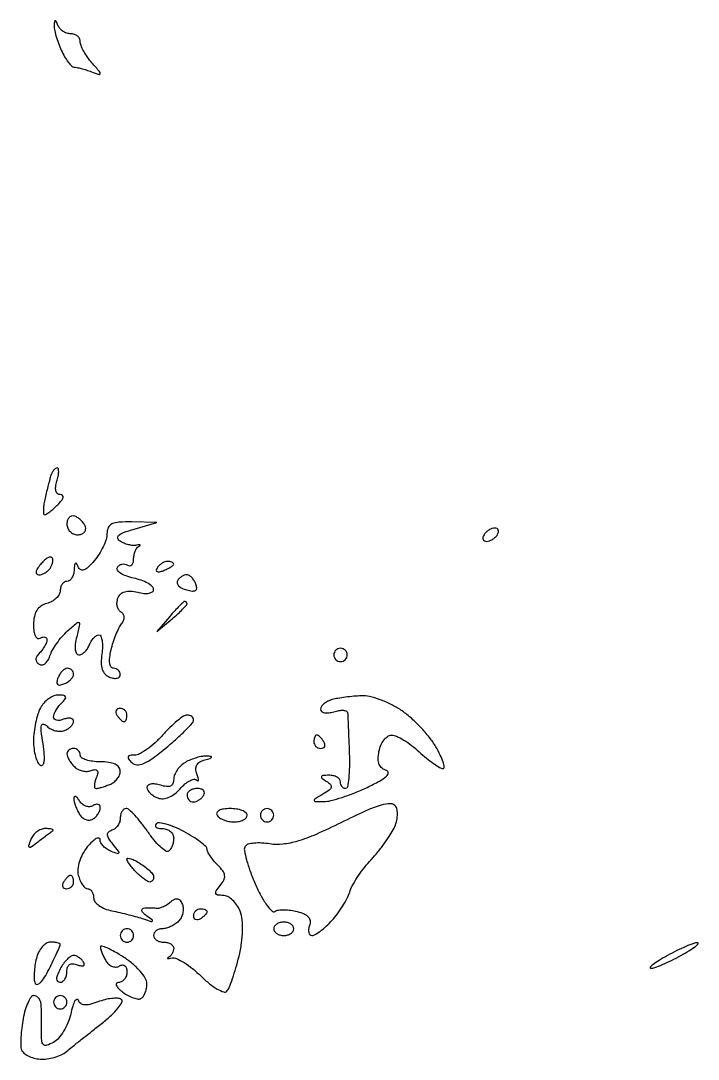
# Model space of a CAD drawing. Extents: x 0 to 102, y 0 to 135.
# Drawn here: x 81.05 to 89.64, y 81.34 to 94.49 of the extents above; entities that cross this region are included whole.
import ezdxf

# ---------------------------------------------------------------- set-up
doc = ezdxf.new("R2010")
doc.units = 0
doc.header["$MEASUREMENT"] = 0

msp = doc.modelspace()

# ---------------------------------------------------------------- linework, layer by layer
for points in [[(81.525829, 94.43475, 0.012515), (81.503975, 94.485232, 0.270504), (81.491199, 94.494139, 0.39771), (81.481306, 94.486195, 0.017909), (81.476479, 94.438731, 0.0681), (81.480236, 94.385497, 0.01859), (81.500602, 94.303559, 0.01844), (81.53089, 94.211445, 0.018246), (81.56798, 94.121481, 0.02299), (81.610262, 94.038958, 0.031516), (81.656149, 93.969297, 0.032498), (81.699483, 93.918928, 0.201503), (81.73026, 93.906, -0.051128), (81.764761, 93.902463, -0.012174), (81.821054, 93.88936, -0.012393), (81.885299, 93.871038, -0.01196), (81.949331, 93.849355, 0.008552), (82.047587, 93.815333, 0.490958), (82.061365, 93.82469, 0.194247), (82.052971, 93.849829, 0.003323), (81.95625, 93.961766, -0.026251), (81.899587, 94.033766, -0.027455), (81.85169, 94.11027, -0.028492), (81.817968, 94.180527, -0.097945), (81.8082, 94.229911, 0.120196), (81.798982, 94.267704, 0.100702), (81.772994, 94.299893, 0.091889), (81.734126, 94.321511, 0.08126), (81.68835, 94.329, -0.080074), (81.639344, 94.336899, -0.064399), (81.591171, 94.360064, -0.065245), (81.551089, 94.394319, -0.087674)], [(81.515146, 88.83, 0.16819), (81.493422, 88.82248, 0.060103), (81.469934, 88.798936, 0.051236), (81.448397, 88.764718, 0.041144), (81.432367, 88.72425, 0.009206), (81.417171, 88.670697, 0.003276), (81.397371, 88.593649, 0.003249), (81.376739, 88.50878, 0.003827), (81.358342, 88.42815, 0.01912), (81.345177, 88.355157, 0.03312), (81.340623, 88.293715, 0.038159), (81.343678, 88.249202, 0.372414), (81.356863, 88.2378, 0.146078), (81.379399, 88.244527, 0.017165), (81.422688, 88.275077, 0.019395), (81.472634, 88.316102, 0.014742), (81.524186, 88.3647, 0.029273), (81.570979, 88.417318, 0.108434), (81.590277, 88.457034, 0.278167), (81.58268, 88.481054, 0.182449), (81.554742, 88.4916, -0.181488), (81.520189, 88.504569, -0.152614), (81.499638, 88.538105, -0.095576), (81.496612, 88.591798, -0.043293), (81.5121, 88.6608, 0.025841), (81.52906, 88.725688, 0.046531), (81.535147, 88.780297, 0.067439), (81.530739, 88.817905, 0.34237)], [(82.46385, 88.14557, 0.019498), (82.299196, 88.143109, 0.096341), (82.209659, 88.120625, 0.17776), (82.163366, 88.073908, 0.107661), (82.1466, 87.996945, -0.076888), (82.1353, 87.923894, -0.0333), (82.099309, 87.832062, -0.031958), (82.047224, 87.737619, -0.036658), (81.98561, 87.655066, -0.022506), (81.90735, 87.572636, -0.102693), (81.851711, 87.537624, -0.235806), (81.811199, 87.541941, -0.156225), (81.780789, 87.578671, 0.038598), (81.761505, 87.617715, 0.449626), (81.746682, 87.620562, 0.202577), (81.735153, 87.600227, 0.017735), (81.730279, 87.53985, -0.054847), (81.721449, 87.483218, -0.072185), (81.700711, 87.43529, -0.089519), (81.671805, 87.403058, -0.166817), (81.639, 87.3918, 0.137184), (81.606739, 87.382779, 0.100221), (81.579251, 87.357422, 0.086212), (81.560747, 87.319494, 0.070596), (81.5544, 87.274767, -0.129214), (81.541772, 87.22672, -0.073972), (81.504697, 87.179115, -0.065681), (81.449893, 87.139134, -0.060903), (81.3852, 87.113487, 0.083684), (81.310245, 87.079766, 0.10514), (81.257266, 87.025299, 0.091241), (81.226207, 86.947551, 0.049561), (81.216, 86.844827, 0.03392), (81.221766, 86.759935, 0.080472), (81.240195, 86.69955, 0.161707), (81.267924, 86.671378, 0.26235), (81.3006, 86.6727, -0.063658), (81.333001, 86.68742, -0.134746), (81.360349, 86.688279, -0.191549), (81.378282, 86.675612, -0.145335), (81.3852, 86.652313, -0.092108), (81.378824, 86.617996, -0.035523), (81.358183, 86.573971, -0.033677), (81.328424, 86.528225, -0.035343), (81.293229, 86.487669, 0.05313), (81.258008, 86.444046, 0.133563), (81.245742, 86.405426, 0.168501), (81.255875, 86.371704, 0.098178), (81.287138, 86.34262, 0.178561), (81.323829, 86.335176, 0.127736), (81.36264, 86.35192, 0.092913), (81.397889, 86.39178, 0.057931), (81.423569, 86.448814, -0.052743), (81.455189, 86.521027, -0.024538), (81.510202, 86.607392, -0.023986), (81.577414, 86.693247, -0.030777), (81.647503, 86.764995, -0.004907), (81.765684, 86.869856, -0.331956), (81.790945, 86.871752, -0.318088), (81.800744, 86.84783, -0.004681), (81.763072, 86.691553, 0.02923), (81.745464, 86.598724, 0.061399), (81.744997, 86.525423, 0.101047), (81.760487, 86.478315, 0.269156), (81.789977, 86.4612, 0.127068), (81.825983, 86.470501, 0.063789), (81.864115, 86.498477, 0.057079), (81.898472, 86.539567, 0.054039), (81.923394, 86.5881, -0.046449), (81.9474, 86.636647, -0.05274), (81.979112, 86.677723, -0.060135), (82.01335, 86.705856, -0.142888), (82.044693, 86.715, -0.300806), (82.070129, 86.698175, -0.062491), (82.085546, 86.643988, -0.04665), (82.090169, 86.565915, -0.027916), (82.081815, 86.473257, 0.036416), (82.073633, 86.361251, 0.081751), (82.087425, 86.277391, 0.110053), (82.123385, 86.218125, 0.110392), (82.181068, 86.179812, 0.052347), (82.232673, 86.165984, 0.094787), (82.276222, 86.167369, 0.143671), (82.304772, 86.183196, 0.197304), (82.3158, 86.210055, 0.104347), (82.309203, 86.241322, 0.099043), (82.290475, 86.267929, 0.096609), (82.262497, 86.28576, 0.093972), (82.229588, 86.292, -0.263965), (82.19921, 86.309239, -0.102244), (82.182741, 86.356591, -0.062105), (82.182233, 86.430539, -0.029337), (82.198953, 86.52465, -0.019161), (82.22589, 86.620924, -0.017524), (82.260836, 86.717811, -0.017842), (82.298157, 86.802085, -0.053195), (82.331573, 86.855518, 0.066861), (82.35743, 86.899483, 0.113212), (82.364734, 86.941368, 0.132247), (82.352842, 86.977766, 0.110058), (82.323603, 87.006278, -0.120941), (82.294715, 87.035684, -0.081565), (82.277493, 87.079689, -0.073965), (82.274263, 87.131234, -0.070451), (82.286015, 87.182407, -0.113166), (82.319969, 87.232923, -0.118219), (82.372041, 87.262621, -0.089913), (82.443877, 87.27009, -0.042569), (82.53612, 87.255127, 0.036623), (82.615742, 87.241238, 0.069141), (82.680765, 87.243749, 0.108657), (82.723173, 87.261335, 0.24504), (82.7388, 87.291307, 0.217511), (82.721771, 87.328601, 0.050636), (82.664029, 87.369208, 0.043215), (82.581734, 87.406488, 0.030702), (82.484262, 87.434262, -0.032222), (82.39017, 87.461382, -0.059031), (82.318854, 87.49698, -0.093678), (82.279689, 87.534783, -0.301097), (82.278607, 87.569264, -0.098597), (82.303275, 87.595736, -0.09784), (82.336266, 87.610828, -0.098048), (82.372458, 87.612223, -0.099481), (82.406246, 87.599687, 0.142408), (82.436136, 87.591394, 0.191404), (82.461866, 87.601985, 0.136653), (82.479241, 87.631609, 0.064798), (82.485, 87.675857, -0.046547), (82.489701, 87.726245, -0.047733), (82.503638, 87.774451, -0.052378), (82.524113, 87.813636, -0.11924), (82.54845, 87.836184, 0.040579), (82.566813, 87.848507, 0.544013), (82.566157, 87.855192, 0.159882), (82.552639, 87.857366, 0.015519), (82.519628, 87.851062, -0.076819), (82.476115, 87.848169, -0.037448), (82.42105, 87.857157, -0.036018), (82.363945, 87.875366, -0.043251), (82.313616, 87.90075, -0.176039), (82.2844, 87.937724, -0.302624), (82.294375, 87.974119, -0.092531), (82.358463, 88.011757, -0.016717), (82.490488, 88.054493), (82.7811, 88.13794)], [(81.739463, 88.218413, 0.134046), (81.701243, 88.220526, 0.144529), (81.668511, 88.202715, 0.119977), (81.646549, 88.166619, 0.077096), (81.639, 88.11795, 0.099038), (81.649226, 88.06683, 0.097945), (81.678348, 88.023348, 0.097945), (81.72183, 87.994226, 0.099038), (81.77295, 87.984, 0.077096), (81.821619, 87.991549, 0.119977), (81.857715, 88.013511, 0.144529), (81.875526, 88.046243, 0.134046), (81.873412, 88.084463, 0.068635), (81.853201, 88.125379, 0.04742), (81.820251, 88.165251, 0.04742), (81.780379, 88.198201, 0.068635)], [(87.063386, 88.0686, 0.085235), (87.027158, 88.062379, 0.053414), (86.988278, 88.043749, 0.051777), (86.952773, 88.016362, 0.064269), (86.9265, 87.984, 0.076764), (86.91281, 87.95165, 0.154201), (86.914424, 87.924251, 0.186277), (86.93077, 87.906104, 0.117858), (86.958814, 87.8994, 0.085235), (86.995042, 87.905621, 0.053414), (87.033922, 87.924251, 0.051777), (87.069427, 87.951638, 0.064269), (87.0957, 87.984, 0.076764), (87.10939, 88.01635, 0.154201), (87.107776, 88.043749, 0.186277), (87.09143, 88.061896, 0.117858)], [(81.448027, 87.695573, 0.274667), (81.425577, 87.701288, 0.066988), (81.389248, 87.685039, 0.05004), (81.346111, 87.651946, 0.030935), (81.302297, 87.605344, 0.030483), (81.26241, 87.550843, 0.110288), (81.247713, 87.510721, 0.256649), (81.257081, 87.486639, 0.176123), (81.285248, 87.4764, 0.085443), (81.323785, 87.483034, 0.053409), (81.365168, 87.502905, 0.051744), (81.402977, 87.532114, 0.0641), (81.430979, 87.566629, 0.04739), (81.449448, 87.604014, 0.058241), (81.458989, 87.641725, 0.069134), (81.458776, 87.67415, 0.161573)], [(82.912993, 87.6456, 0.088797), (82.878724, 87.639466, 0.053277), (82.841587, 87.621033, 0.051183), (82.807374, 87.593959, 0.061454), (82.781699, 87.561969, 0.1144), (82.772057, 87.533426, 0.32948), (82.782155, 87.516527, 0.155351), (82.812257, 87.51389, 0.036408), (82.861306, 87.52872, 0.020646), (82.911599, 87.550441, 0.029555), (82.954032, 87.57407, 0.029412), (82.98509, 87.596523, 0.2252), (82.9926, 87.612351, 0.219607), (82.986728, 87.625075, 0.077771), (82.969215, 87.635833, 0.059132), (82.943475, 87.643166, 0.039867)], [(83.157742, 87.4764, 0.089643), (83.127331, 87.470904, 0.053229), (83.094299, 87.454374, 0.051032), (83.063804, 87.4301, 0.06081), (83.040844, 87.401418, 0.209095), (83.036306, 87.369517, 0.127426), (83.055679, 87.336024, 0.085234), (83.097787, 87.305782, 0.049292), (83.156422, 87.284094, 0.03502), (83.229209, 87.270415, 0.173223), (83.269202, 87.279664, 0.269012), (83.284024, 87.308493, 0.079092), (83.273319, 87.359075, 0.048784), (83.250865, 87.403955, 0.05418), (83.220797, 87.441936, 0.061456), (83.188042, 87.467893, 0.137707)], [(83.132612, 87.138, 0.191119), (83.11513, 87.131064, 0.007508), (83.064657, 87.082085, 0.012381), (83.006133, 87.020589, 0.008332), (82.942262, 86.94765), (82.7811, 86.7573), (82.97145, 86.918462, 0.008332), (83.044389, 86.982333, 0.012381), (83.105885, 87.040857, 0.007508), (83.154864, 87.09133, 0.191119), (83.1618, 87.108812, 0.099038), (83.159572, 87.119951, 0.097945), (83.153226, 87.129426, 0.097945), (83.143751, 87.135772, 0.099038)], [(85.1076, 86.5458, 0.099038), (85.075313, 86.539341, 0.097945), (85.047851, 86.520949, 0.097945), (85.029459, 86.493487, 0.099038), (85.023, 86.4612, 0.099038), (85.029459, 86.428913, 0.097945), (85.047851, 86.401451, 0.097945), (85.075313, 86.383059, 0.099038), (85.1076, 86.3766, 0.099038), (85.139887, 86.383059, 0.097945), (85.167349, 86.401451, 0.097945), (85.185741, 86.428913, 0.099038), (85.1922, 86.4612, 0.099038), (85.185741, 86.493487, 0.097945), (85.167349, 86.520949, 0.097945), (85.139887, 86.539341, 0.099038)], [(81.648051, 86.292, 0.135188), (81.615688, 86.283087, 0.062056), (81.580876, 86.255989, 0.054875), (81.549059, 86.2163, 0.049969), (81.52546, 86.169408, 0.051615), (81.511502, 86.117624, 0.240886), (81.520717, 86.089117, 0.240886), (81.549224, 86.079902, 0.051615), (81.601008, 86.09386, 0.049969), (81.6479, 86.117459, 0.054875), (81.687589, 86.149276, 0.062056), (81.714687, 86.184088, 0.135188), (81.7236, 86.216451, 0.099038), (81.717832, 86.245284, 0.097945), (81.701408, 86.269808, 0.097945), (81.676884, 86.286232, 0.099038)], [(81.531997, 85.9536, 0.0986), (81.471648, 85.941582, 0.05719), (81.4068, 85.905531, 0.054004), (81.347539, 85.852546, 0.060561), (81.303577, 85.789962, 0.048439), (81.269945, 85.709202, 0.022821), (81.241726, 85.599671, 0.022366), (81.22241, 85.481332, 0.029276), (81.216, 85.371955, 0.030857), (81.222253, 85.27073, 0.036698), (81.24096, 85.176881, 0.039814), (81.268197, 85.102193, 0.148053), (81.300969, 85.065072, 0.360924), (81.331936, 85.06941, 0.153499), (81.350853, 85.110198, 0.054663), (81.352672, 85.199233, 0.016089), (81.336164, 85.335029, -0.009283), (81.313993, 85.498772, -0.086665), (81.318027, 85.569621, -0.431114), (81.343651, 85.584529, -0.121587), (81.388403, 85.558361, 0.07206), (81.4361, 85.523787, 0.059939), (81.4947, 85.501487, 0.061834), (81.55484, 85.494212, 0.091069), (81.607009, 85.503962, 0.05068), (81.651605, 85.526485, 0.05528), (81.689351, 85.556973, 0.062395), (81.71511, 85.590415, 0.133711), (81.7236, 85.621596, 0.209945), (81.713205, 85.645262, 0.13955), (81.686323, 85.658773, 0.08982), (81.645318, 85.659152, 0.049166), (81.5967, 85.645794, -0.052011), (81.548093, 85.632734, -0.094273), (81.507077, 85.633942, -0.143282), (81.480189, 85.648703, -0.198578), (81.4698, 85.673829, -0.094862), (81.476789, 85.710334, -0.034865), (81.499621, 85.757842, -0.033036), (81.53247, 85.80757, -0.03391), (81.57132, 85.85208, 0.027593), (81.618001, 85.904219, 0.267255), (81.622348, 85.93245, 0.277924), (81.600197, 85.949609, 0.029237)], [(85.370039, 85.943786, 0.012276), (85.27492, 85.937203, 0.009332), (85.171076, 85.92549, 0.009451), (85.07405, 85.910838, 0.02171), (85.00185, 85.895283, 0.050055), (84.945217, 85.874248, 0.059251), (84.89729, 85.843255, 0.069303), (84.864669, 85.807531, 0.151553), (84.8538, 85.772496, 0.232811), (84.867406, 85.744858, 0.120098), (84.903503, 85.728877, 0.077588), (84.958168, 85.727626, 0.043865), (85.023, 85.7421, -0.036515), (85.088232, 85.757672, -0.062479), (85.144082, 85.759714, -0.093096), (85.182546, 85.748907, -0.264252), (85.197594, 85.726651, -0.008601), (85.200391, 85.680577, -0.000564), (85.206031, 85.547341, -0.000819), (85.212315, 85.388506, -0.000611), (85.218744, 85.21334, -0.013406), (85.220217, 85.043051, -0.022207), (85.211233, 84.899655, -0.018164), (85.195333, 84.789458, -0.362575), (85.17105, 84.76919, -0.132352), (85.146853, 84.775713, -0.100548), (85.126238, 84.794048, -0.087844), (85.11237, 84.821473, -0.073374), (85.1076, 84.8538, 0.17131), (85.096243, 84.885975, 0.095191), (85.06411, 84.913168, 0.075283), (85.016185, 84.93133, 0.055234), (84.95955, 84.937105, 0.015023), (84.884207, 84.93418, 0.280965), (84.865636, 84.921016, 0.347061), (84.870931, 84.901254, 0.019066), (84.9274, 84.862389, -0.055165), (84.979559, 84.820649, -0.264994), (84.989245, 84.785322, -0.175589), (84.963991, 84.748258, -0.024688), (84.8851, 84.697057, 0.004368), (84.781326, 84.635547, 0.29439), (84.772708, 84.617905, 0.372468), (84.785625, 84.606122, 0.005544), (84.8961, 84.604431, 0.064126), (84.98566, 84.61558, 0.016032), (85.127428, 84.656959, 0.016114), (85.287837, 84.7152, 0.015581), (85.446, 84.784255, 0.01434), (85.601703, 84.863641, 0.054123), (85.691396, 84.926104, 0.199209), (85.712478, 84.968543, 0.365173), (85.691109, 84.997701, -0.106096), (85.633386, 85.025548, -0.133451), (85.597852, 85.07282, -0.100292), (85.585176, 85.142749, -0.042098), (85.595221, 85.238304, -0.053162), (85.61937, 85.317745, -0.064183), (85.658726, 85.384989, -0.076024), (85.706531, 85.430546, -0.153584), (85.755655, 85.446, -0.109341), (85.816957, 85.432432, -0.027363), (85.907923, 85.383872, -0.026634), (86.008291, 85.315454, -0.02403), (86.104478, 85.2345, 0.014567), (86.197096, 85.153507, 0.018911), (86.286749, 85.085128, 0.016836), (86.364285, 85.034318, 0.137464), (86.404673, 85.023, 0.444912), (86.421518, 85.041688, 0.051901), (86.408474, 85.103682, 0.035898), (86.372806, 85.192251, 0.018498), (86.316364, 85.297663, 0.036898), (86.234526, 85.416681, 0.02127), (86.119975, 85.547643, 0.02117), (85.993093, 85.670007, 0.032999), (85.873065, 85.762963, 0.033554), (85.748594, 85.83521, 0.028442), (85.60861, 85.894717, 0.029426), (85.474415, 85.934216, 0.068097)], [(82.310807, 85.7844, 0.108972), (82.280779, 85.777777, 0.182303), (82.262891, 85.759549, 0.161196), (82.260259, 85.732126, 0.082592), (82.2735, 85.6998, 0.029505), (82.296257, 85.667417, 0.035638), (82.321386, 85.640051, 0.038439), (82.345265, 85.620745, 0.151918), (82.363093, 85.6152, 0.210953), (82.377359, 85.621499, 0.081139), (82.389441, 85.640051, 0.061769), (82.397664, 85.667411, 0.042167), (82.4004, 85.6998, 0.105053), (82.393542, 85.73208, 0.099167), (82.374082, 85.759549, 0.09642), (82.345007, 85.77796, 0.093332)], [(83.162453, 85.6998, 0.152011), (83.117147, 85.6857, 0.020625), (83.036737, 85.625246, 0.022206), (82.945104, 85.54319, 0.017065), (82.852368, 85.446, -0.026109), (82.756261, 85.348855, -0.029804), (82.65452, 85.266754, -0.031057), (82.561153, 85.20857, -0.124435), (82.496396, 85.1922, 0.036279), (82.437425, 85.187915, 0.274941), (82.41664, 85.17105, 0.25713), (82.420801, 85.143678, 0.032808), (82.461479, 85.097281, 0.195001), (82.526088, 85.069947, 0.106575), (82.611782, 85.087076, 0.055827), (82.729747, 85.154803, 0.015094), (82.899874, 85.287631, 0.009981), (83.031581, 85.401536, 0.014439), (83.142902, 85.507741, 0.010017), (83.230038, 85.599419, 0.180922), (83.244875, 85.63635, 0.132465), (83.238971, 85.660542, 0.103358), (83.221292, 85.681162, 0.090144), (83.194414, 85.695027, 0.07425)], [(84.806507, 85.446, 0.210953), (84.792241, 85.439701, 0.081139), (84.780159, 85.421149, 0.061769), (84.771936, 85.393789, 0.042167), (84.7692, 85.3614, 0.105053), (84.776058, 85.32912, 0.099167), (84.795518, 85.301651, 0.09642), (84.824593, 85.28324, 0.093332), (84.858793, 85.2768, 0.108972), (84.888821, 85.283423, 0.182303), (84.906709, 85.301651, 0.161196), (84.909341, 85.329074, 0.082592), (84.8961, 85.3614, 0.029505), (84.873343, 85.393783, 0.035638), (84.848214, 85.421149, 0.038439), (84.824335, 85.440455, 0.151918)], [(81.7236, 85.2768, 0.078509), (81.691283, 85.271694, 0.090584), (81.663851, 85.256919, 0.10078), (81.645512, 85.234932, 0.124206), (81.639, 85.20912, 0.09849), (81.645469, 85.176598, 0.033933), (81.66688, 85.133441, 0.032167), (81.697588, 85.087843, 0.032111), (81.733909, 85.046531, 0.077298), (81.778963, 85.013605, 0.061723), (81.835469, 84.992752, 0.062705), (81.894351, 84.986547, 0.086757), (81.946368, 84.99673, -0.059757), (81.99649, 85.00937, -0.276102), (82.022787, 84.997906, -0.211384), (82.029486, 84.965564, -0.038527), (82.011608, 84.905519, 0.027041), (81.994724, 84.853232, 0.050177), (81.987716, 84.809244, 0.077659), (81.990633, 84.779349, 0.342109), (82.00373, 84.7692, 0.059509), (82.028819, 84.772197, 0.010684), (82.074419, 84.784284, 0.011397), (82.12749, 84.800892, 0.010083), (82.181981, 84.820551, 0.070559), (82.23314, 84.848986, 0.063449), (82.276491, 84.891436, 0.066819), (82.305832, 84.940862, 0.100912), (82.3158, 84.989751, 0.175193), (82.297997, 85.039002, 0.111041), (82.249101, 85.076629, 0.074083), (82.169441, 85.100125, 0.034744), (82.062, 85.1076, -0.031626), (81.964773, 85.113756, -0.048861), (81.882754, 85.132451, -0.06271), (81.825929, 85.159691, -0.254951), (81.8082, 85.1922, 0.099038), (81.801741, 85.224487, 0.097945), (81.783349, 85.251949, 0.097945), (81.755887, 85.270341, 0.099038)], [(83.4156, 85.179814, 0.056669), (83.356397, 85.176482, 0.027587), (83.282487, 85.159597, 0.026946), (83.206636, 85.133308, 0.034989), (83.14065, 85.100824, 0.058359), (83.084023, 85.058309, 0.051637), (83.03609, 85.002206, 0.054607), (83.003431, 84.94167, 0.096708), (82.9926, 84.886195, -0.095559), (82.9821, 84.831758, -0.195948), (82.952425, 84.801036, -0.139578), (82.901039, 84.79388, -0.042108), (82.8234, 84.8115, 0.042282), (82.758562, 84.826191, 0.075065), (82.703902, 84.82556, 0.116912), (82.667765, 84.810529, 0.240446), (82.6542, 84.783952, 0.139186), (82.66412, 84.749008, 0.06109), (82.694459, 84.711121, 0.053771), (82.738825, 84.676252, 0.048104), (82.791251, 84.650111, 0.112148), (82.857218, 84.64061, 0.077394), (82.930889, 84.658232, 0.066624), (83.005704, 84.7013, 0.050285), (83.07479, 84.766421, -0.035717), (83.135224, 84.8268, -0.056145), (83.195676, 84.868279, -0.076087), (83.247162, 84.886336, -0.247588), (83.28061, 84.87599, 0.157507), (83.297586, 84.867304, 0.437855), (83.30695, 84.874645, 0.091935), (83.303827, 84.904887, 0.020044), (83.28696, 84.954729, -0.08077), (83.273973, 85.017118, -0.141287), (83.286254, 85.068033, -0.133054), (83.324574, 85.106617, -0.067921), (83.388238, 85.132687, 0.010032), (83.454282, 85.151184, 0.190148), (83.470808, 85.164249, 0.531408), (83.465706, 85.174786, 0.021503)], [(83.293693, 84.7692, 0.062283), (83.243262, 84.762894, 0.080552), (83.200544, 84.744349, 0.097988), (83.171954, 84.716865, 0.153634), (83.1618, 84.6846, 0.092995), (83.167859, 84.652305, 0.096318), (83.185185, 84.624851, 0.099231), (83.211033, 84.606477, 0.105429), (83.241407, 84.6, 0.089642), (83.275719, 84.606201, 0.053229), (83.312989, 84.624851, 0.051032), (83.347395, 84.652239, 0.06081), (83.3733, 84.6846, 0.139169), (83.382432, 84.716718, 0.191142), (83.371483, 84.744349, 0.138808), (83.340361, 84.763002, 0.066118)], [(81.800037, 84.610311, 0.029839), (81.771495, 84.649932, 0.120094), (81.747883, 84.667801, 0.356534), (81.732876, 84.663547, 0.153601), (81.726191, 84.6423, 0.062686), (81.731301, 84.601701, 0.025347), (81.747883, 84.548303, 0.024598), (81.77177, 84.491958, 0.028622), (81.800037, 84.441111, 0.078477), (81.835342, 84.400959, 0.089711), (81.87982, 84.375847, 0.099558), (81.926388, 84.369447, 0.123544), (81.967941, 84.382654, 0.058342), (82.00392, 84.411166, 0.050405), (82.03437, 84.448561, 0.052984), (82.055124, 84.488739, 0.093), (82.062, 84.525386, 0.136397), (82.054379, 84.552802, 0.190827), (82.03437, 84.568058, 0.140691), (82.00395, 84.567899, 0.0673), (81.967941, 84.551854, -0.123544), (81.926388, 84.538647, -0.099558), (81.87982, 84.545047, -0.089711), (81.835342, 84.570159, -0.078477)], [(82.389495, 84.5154, 0.159717), (82.361386, 84.506186, 0.096796), (82.337448, 84.480194, 0.078467), (82.321282, 84.441384, 0.059589), (82.3158, 84.39555, -0.081183), (82.307877, 84.347075, -0.068449), (82.284736, 84.300451, -0.06988), (82.250469, 84.26269, -0.092683), (82.21005, 84.240108, 0.091834), (82.165104, 84.215096, 0.241244), (82.15094, 84.182183, 0.132448), (82.166903, 84.135644, 0.024089), (82.222016, 84.061921, -0.006425), (82.290152, 83.977191, -0.228075), (82.295425, 83.953152, -0.438876), (82.280015, 83.944509, -0.012602), (82.200866, 83.972615, -0.055469), (82.147549, 84.000185, -0.056513), (82.101965, 84.038654, -0.062364), (82.070444, 84.081672, -0.120249), (82.059185, 84.122601, 0.357648), (82.043224, 84.140946, 0.174811), (82.010625, 84.13507, 0.063486), (81.959018, 84.095737, 0.024371), (81.897825, 84.029259, 0.048538), (81.838404, 83.942084, 0.048464), (81.796868, 83.845046, 0.052141), (81.777296, 83.750155, 0.088982), (81.783606, 83.669709, 0.038815), (81.806073, 83.604831, 0.050383), (81.836866, 83.549993, 0.059838), (81.870843, 83.512168, 0.181816), (81.902667, 83.5002, -0.153407), (81.931169, 83.491245, -0.098028), (81.955447, 83.46603, -0.08063), (81.971829, 83.428353, -0.062387), (81.9774, 83.383875, 0.171724), (81.994379, 83.335896, 0.069763), (82.045741, 83.287929, 0.05787), (82.121029, 83.247157, 0.045427), (82.21005, 83.2206, -0.007581), (82.311488, 83.198523, -0.005455), (82.424062, 83.170931, -0.00551), (82.53061, 83.142324, -0.01185), (82.6119, 83.117444, 0.004105), (82.706132, 83.086999, 0.254451), (82.722807, 83.090275, 0.483307), (82.722548, 83.10206, 0.006205), (82.6542, 83.152524, -0.035727), (82.611135, 83.188431, -0.103696), (82.589428, 83.220318, -0.250882), (82.591672, 83.24256, -0.214625), (82.6119, 83.255123, -0.021551), (82.649565, 83.258516, -0.014354), (82.692903, 83.259299, -0.014464), (82.73507, 83.257629, -0.027278), (82.768855, 83.25345, 0.106317), (82.804154, 83.254659, 0.039015), (82.851715, 83.270636, 0.036514), (82.902613, 83.296815, 0.036183), (82.949325, 83.330191, -0.049982), (83.002569, 83.366061, -0.171557), (83.043162, 83.372327, -0.192147), (83.075735, 83.351617, -0.064692), (83.103009, 83.301168, -0.085976), (83.113367, 83.248691, -0.062657), (83.107313, 83.189421, -0.06183), (83.086561, 83.132652, -0.078019), (83.053669, 83.087509, -0.049965), (83.009252, 83.051181, -0.037996), (82.954333, 83.02048, -0.038946), (82.897793, 82.999459, -0.069634), (82.84878, 82.9926, 0.075349), (82.80676, 82.986232, 0.088951), (82.771107, 82.967749, 0.100708), (82.747273, 82.940263, 0.129116), (82.7388, 82.908, 0.148195), (82.748577, 82.875737, 0.098894), (82.776077, 82.848251, 0.082425), (82.817186, 82.829719, 0.064853), (82.8657, 82.8234, -0.059205), (82.914231, 82.817633, -0.078159), (82.955323, 82.80062, -0.096605), (82.982846, 82.77543, -0.160616), (82.9926, 82.74585, -0.072519), (82.987891, 82.713554, -0.05554), (82.973962, 82.680657, -0.056302), (82.953425, 82.652131, -0.081279), (82.92915, 82.632816, 0.062138), (82.913692, 82.621449, 0.598044), (82.91536, 82.615311, 0.103396), (82.933476, 82.614922, 0.013584), (82.971306, 82.623055, -0.170934), (83.028314, 82.617355, -0.030736), (83.123423, 82.565432, -0.030042), (83.232058, 82.487675, -0.02319), (83.340854, 82.390768, 0.024144), (83.446563, 82.296971, 0.039105), (83.545744, 82.229219, 0.046884), (83.62649, 82.192437, 0.302514), (83.667709, 82.203128, 0.087466), (83.697147, 82.250608, 0.011625), (83.738595, 82.361644, 0.013171), (83.781589, 82.496943, 0.010714), (83.820678, 82.643935, 0.02374), (83.853083, 82.811514, 0.029862), (83.866319, 82.969023, 0.033368), (83.860436, 83.10712, 0.063593), (83.834461, 83.214985, 0.056322), (83.794925, 83.291705, 0.058335), (83.739658, 83.356669, 0.064767), (83.677785, 83.400841, 0.12328), (83.618835, 83.4156, -0.034877), (83.549473, 83.420444, -0.295695), (83.526966, 83.439965, -0.224781), (83.53241, 83.473511, -0.022413), (83.582843, 83.540141, 0.055685), (83.628338, 83.609361, 0.149224), (83.638438, 83.666836, 0.129214), (83.615071, 83.725457, 0.037287), (83.550901, 83.799984, -0.022096), (83.499107, 83.85657, -0.025878), (83.455345, 83.914704, -0.026158), (83.424, 83.966849, -0.122846), (83.4156, 84.000521, 0.212878), (83.400599, 84.034158, 0.020272), (83.329602, 84.092906, 0.023073), (83.234991, 84.158273, 0.016116), (83.12284, 84.223418, 0.022811), (83.006345, 84.279459, 0.032964), (82.898529, 84.317218, 0.034603), (82.811037, 84.335116, 0.233617), (82.77034, 84.32134, 0.184631), (82.760281, 84.29883, 0.253201), (82.769567, 84.279149, 0.118142), (82.801467, 84.265709, 0.040911), (82.8516, 84.2616, -0.085148), (82.905444, 84.252364, -0.093554), (82.951181, 84.22579, -0.100399), (82.98177, 84.186194, -0.114911), (82.9926, 84.139693, -0.049267), (82.987694, 84.090027, -0.047339), (82.973157, 84.041579, -0.05108), (82.951787, 84.00134, -0.107146), (82.92641, 83.976878, -0.300045), (82.889026, 83.977979, -0.035523), (82.82135, 84.033091, -0.033077), (82.742576, 84.117613, -0.020842), (82.661705, 84.225685, 0.016106), (82.580296, 84.336654, 0.022281), (82.499856, 84.430296, 0.019782), (82.428721, 84.500244, 0.186473)], [(83.706707, 84.5154, 0.035659), (83.625352, 84.50959, 0.083483), (83.567439, 84.491093, 0.1651), (83.540659, 84.463354, 0.253782), (83.5425, 84.4308, 0.111412), (83.574312, 84.398351, 0.050262), (83.627663, 84.371051, 0.046318), (83.692302, 84.352467, 0.046881), (83.758993, 84.3462, 0.049547), (83.82183, 84.352442, 0.069539), (83.874964, 84.371051, 0.089706), (83.910724, 84.398501, 0.186414), (83.9232, 84.4308, 0.230178), (83.907446, 84.463209, 0.073461), (83.859605, 84.490549, 0.055981), (83.789616, 84.509219, 0.037227)], [(85.809126, 84.540355, 0.262547), (85.743835, 84.575937, 0.067877), (85.620844, 84.557341, 0.035359), (85.426772, 84.48511, 0.008217), (85.112261, 84.335728, -0.011702), (84.796775, 84.188569, -0.030739), (84.562441, 84.102608, -0.043083), (84.375536, 84.063938, -0.069808), (84.213566, 84.067419, 0.02782), (84.107242, 84.078651, 0.037014), (84.010122, 84.076283, 0.040562), (83.933644, 84.06241, 0.191464), (83.898532, 84.03633, 0.187067), (83.889294, 83.986608, 0.018688), (83.916602, 83.866475, 0.021473), (83.962168, 83.721145, 0.015439), (84.024891, 83.563026, 0.020019), (84.096742, 83.413731, 0.033867), (84.170009, 83.295902, 0.038616), (84.235517, 83.218316, 0.349798), (84.276622, 83.213384, -0.108476), (84.320714, 83.228856, -0.03228), (84.392392, 83.232933, -0.030716), (84.475726, 83.227163, -0.02885), (84.559522, 83.211202, -0.043709), (84.646332, 83.18115, -0.107995), (84.700249, 83.141359, -0.152039), (84.722155, 83.092053, -0.121272), (84.714863, 83.034038, 0.054045), (84.702104, 82.985769, 0.097345), (84.703883, 82.945024, 0.145481), (84.719417, 82.918306, 0.191077), (84.745402, 82.908, 0.136773), (84.78652, 82.919462, 0.025269), (84.852306, 82.963915, 0.025441), (84.926041, 83.025474, 0.020775), (84.99853, 83.09835, 0.025361), (85.06898, 83.183626, 0.019998), (85.136583, 83.282487, 0.020414), (85.192047, 83.379591, 0.046257), (85.223843, 83.4579, -0.051433), (85.257266, 83.53784, -0.019953), (85.318887, 83.640943, -0.019503), (85.395062, 83.74819, -0.022854), (85.475653, 83.843426, 0.015316), (85.559819, 83.939899, 0.011454), (85.646755, 84.051033, 0.011605), (85.723872, 84.159576, 0.025784), (85.776263, 84.246397, 0.047364), (85.809509, 84.325749, 0.047724), (85.827121, 84.409738, 0.052133), (85.827666, 84.485812, 0.115837)], [(84.177, 84.5154, 0.099038), (84.144713, 84.508941, 0.097945), (84.117251, 84.490549, 0.097945), (84.098859, 84.463087, 0.099038), (84.0924, 84.4308, 0.099038), (84.098859, 84.398513, 0.097945), (84.117251, 84.371051, 0.097945), (84.144713, 84.352659, 0.099038), (84.177, 84.3462, 0.099038), (84.209287, 84.352659, 0.097945), (84.236749, 84.371051, 0.097945), (84.255141, 84.398513, 0.099038), (84.2616, 84.4308, 0.099038), (84.255141, 84.463087, 0.097945), (84.236749, 84.490549, 0.097945), (84.209287, 84.508941, 0.099038)], [(81.366051, 84.2616, 0.094374), (81.311626, 84.251235, 0.066826), (81.257209, 84.220808, 0.064713), (81.211049, 84.17582, 0.075796), (81.180815, 84.122734, 0.014961), (81.153469, 84.044558, 0.43305), (81.1628, 84.027907, 0.220455), (81.189044, 84.03299, 0.007142), (81.277513, 84.098795, -0.001182), (81.337525, 84.144554, -0.001451), (81.393796, 84.186994, -0.001203), (81.441284, 84.222416, -0.010475), (81.46275, 84.237661, 0.479814), (81.463464, 84.246621, 0.128922), (81.448885, 84.254568, 0.043764), (81.414416, 84.259961, 0.016936)], [(82.5696, 83.818967, -0.025323), (82.634378, 83.7738, -0.03201), (82.689098, 83.725466, -0.033519), (82.728201, 83.680545, -0.163755), (82.7388, 83.64905, -0.073624), (82.735165, 83.6245, -0.087997), (82.724599, 83.603673, -0.100588), (82.708893, 83.589751, -0.131944), (82.690457, 83.5848, -0.13383), (82.664611, 83.591844, -0.022027), (82.620813, 83.620302, -0.022866), (82.571073, 83.659384, -0.018427), (82.521257, 83.705657, -0.018694), (82.474984, 83.755526, -0.023099), (82.435902, 83.805424, -0.022352), (82.407483, 83.849416, -0.132991), (82.4004, 83.875574, -0.437139), (82.41254, 83.886807, -0.061382), (82.450102, 83.879183, -0.039141), (82.504654, 83.856048, -0.01973)], [(81.686293, 83.6694, 0.151918), (81.668465, 83.663855, 0.038439), (81.644586, 83.644549, 0.035638), (81.619457, 83.617183, 0.029505), (81.5967, 83.5848, 0.082592), (81.583459, 83.552474, 0.161196), (81.586091, 83.525051, 0.182303), (81.603979, 83.506823, 0.108972), (81.634007, 83.5002, 0.093332), (81.668207, 83.50664, 0.09642), (81.697282, 83.525051, 0.099167), (81.716742, 83.55252, 0.105053), (81.7236, 83.5848, 0.042167), (81.720864, 83.617189, 0.061769), (81.712641, 83.644549, 0.081139), (81.700559, 83.663101, 0.210953)], [(83.331, 83.2464, -0.042167), (83.363389, 83.243664, -0.061769), (83.390749, 83.235441, -0.081139), (83.409301, 83.223359, -0.210953), (83.4156, 83.209093, -0.151918), (83.410055, 83.191265, -0.038439), (83.390749, 83.167386, -0.035638), (83.363383, 83.142257, -0.029505), (83.331, 83.1195, -0.082592), (83.298674, 83.106259, -0.161196), (83.271251, 83.108891, -0.182303), (83.253023, 83.126779, -0.108972), (83.2464, 83.156807, -0.093332), (83.25284, 83.191007, -0.09642), (83.271251, 83.220082, -0.099167), (83.29872, 83.239542, -0.105053)], [(84.3885, 83.0772, 0.064853), (84.339986, 83.070881, 0.082425), (84.298877, 83.052349, 0.098894), (84.271377, 83.024863, 0.148195), (84.2616, 82.9926, 0.148195), (84.271377, 82.960337, 0.098894), (84.298877, 82.932851, 0.082425), (84.339986, 82.914319, 0.064853), (84.3885, 82.908, 0.064853), (84.437014, 82.914319, 0.082425), (84.478123, 82.932851, 0.098894), (84.505623, 82.960337, 0.148195), (84.5154, 82.9926, 0.148195), (84.505623, 83.024863, 0.098894), (84.478123, 83.052349, 0.082425), (84.437014, 83.070881, 0.064853)], [(82.4004, 82.9926, 0.099038), (82.368113, 82.986141, 0.097945), (82.340651, 82.967749, 0.097945), (82.322259, 82.940287, 0.099038), (82.3158, 82.908, 0.099038), (82.322259, 82.875713, 0.097945), (82.340651, 82.848251, 0.097945), (82.368113, 82.829859, 0.099038), (82.4004, 82.8234, 0.099038), (82.432687, 82.829859, 0.097945), (82.460149, 82.848251, 0.097945), (82.478541, 82.875713, 0.099038), (82.485, 82.908, 0.099038), (82.478541, 82.940287, 0.097945), (82.460149, 82.967749, 0.097945), (82.432687, 82.986141, 0.099038)], [(81.429112, 82.8234, 0.145312), (81.377318, 82.808023, 0.07186), (81.325302, 82.762338, 0.061883), (81.280913, 82.695034, 0.053432), (81.251652, 82.61553, 0.024871), (81.234287, 82.528153, 0.023276), (81.225204, 82.437526, 0.023962), (81.224763, 82.356397, 0.069932), (81.23488, 82.301461, 0.390994), (81.260958, 82.287092, 0.137527), (81.301611, 82.310108, 0.05649), (81.355268, 82.377915, 0.023461), (81.41234, 82.480029, 0.00383), (81.466775, 82.591272, 0.005659), (81.51267, 82.689753, 0.002756), (81.550149, 82.773844, 0.10381), (81.5544, 82.794098, 0.304329), (81.546776, 82.805464, 0.039859), (81.517597, 82.814792, 0.035398), (81.47713, 82.821281, 0.022057)], [(82.357053, 82.633828, 0.014263), (82.243903, 82.702624, 0.027504), (82.149052, 82.749945, 0.034104), (82.080579, 82.774135, 0.502435), (82.063295, 82.760728, 0.071929), (82.06866, 82.728263, 0.02162), (82.085903, 82.681119, 0.021182), (82.110076, 82.629262, 0.021513), (82.138437, 82.579911, 0.078477), (82.173742, 82.539759, 0.089711), (82.21822, 82.514647, 0.099558), (82.264788, 82.508247, 0.123544), (82.306341, 82.521454, -0.112596), (82.343001, 82.533984, -0.194944), (82.373489, 82.525218, -0.157517), (82.393673, 82.495286, -0.070322), (82.4004, 82.447693, -0.078346), (82.392424, 82.397105, -0.088543), (82.369336, 82.353753, -0.097985), (82.334989, 82.324264, -0.122779), (82.29465, 82.313109, 0.207336), (82.268638, 82.301044, 0.293767), (82.264784, 82.276559, 0.099151), (82.292326, 82.2374, 0.028068), (82.349413, 82.188919, 0.036674), (82.416159, 82.145702, 0.045531), (82.483966, 82.116207, 0.052159), (82.543223, 82.103262, 0.167652), (82.582063, 82.112003, 0.11394), (82.609661, 82.13933, 0.050359), (82.632702, 82.185513, 0.046258), (82.64821, 82.241613, 0.046175), (82.653153, 82.299643, 0.140948), (82.633087, 82.367537, 0.039426), (82.565741, 82.456821, 0.036443), (82.470056, 82.550143, 0.031319)], [(89.6337, 82.816308, 0.088852), (89.584591, 82.807512, 0.012022), (89.486972, 82.768689, 0.013545), (89.372571, 82.716271, 0.011042), (89.253, 82.6542, 0.011243), (89.144962, 82.591854, 0.027028), (89.068731, 82.539711, 0.06445), (89.034733, 82.505898, 0.623539), (89.0415, 82.492092, 0.088852), (89.090609, 82.500888, 0.012022), (89.188228, 82.539711, 0.013545), (89.302629, 82.592129, 0.011042), (89.4222, 82.6542, 0.011243), (89.530238, 82.716546, 0.027028), (89.606469, 82.768689, 0.06445), (89.640467, 82.802502, 0.623539)], [(81.721584, 82.6542, 0.155633), (81.685974, 82.642841, 0.043481), (81.640863, 82.604497, 0.039401), (81.594699, 82.549761, 0.032632), (81.5544, 82.485, 0.0247), (81.518303, 82.408723, 0.094032), (81.507623, 82.357381, 0.214004), (81.520182, 82.328009, 0.188457), (81.551423, 82.3158, 0.153026), (81.584823, 82.326267, 0.098097), (81.613274, 82.355736, 0.080761), (81.63247, 82.399769, 0.062562), (81.639, 82.451751, -0.077117), (81.647525, 82.506692, -0.173032), (81.672737, 82.539822, -0.166877), (81.713979, 82.550216, -0.070766), (81.770294, 82.53732, 0.036408), (81.819343, 82.52249, 0.155351), (81.849445, 82.525127, 0.32948), (81.859543, 82.542026, 0.1144), (81.849901, 82.570569, 0.059347), (81.824446, 82.602559, 0.05067), (81.790887, 82.629633, 0.053096), (81.754709, 82.648079, 0.09161)], [(81.219833, 82.1466, 0.247215), (81.185136, 82.128328, 0.041632), (81.146725, 82.060954, 0.037228), (81.111202, 81.966729, 0.025169), (81.08437, 81.85504, 0.016165), (81.065971, 81.735818, 0.017462), (81.055888, 81.618684, 0.017231), (81.054229, 81.518088, 0.076092), (81.064218, 81.459846, 0.137634), (81.091846, 81.419053, 0.058647), (81.147316, 81.38233, 0.051887), (81.21959, 81.354799, 0.046715), (81.298595, 81.34149, 0.051037), (81.384912, 81.343946, 0.037142), (81.479012, 81.36348, 0.037798), (81.566437, 81.395839, 0.064943), (81.632164, 81.437024, -0.003566), (81.704223, 81.495573, -0.000933), (81.820691, 81.588479, -0.000948), (81.953739, 81.693793, -0.00097), (82.08616, 81.797787, 0.020662), (82.203248, 81.897437, 0.03766), (82.288693, 81.989324, 0.050147), (82.335866, 82.062342, 0.390916), (82.325909, 82.098052, 0.12916), (82.28072, 82.111866, 0.036448), (82.206491, 82.10941, 0.034139), (82.119873, 82.094166, 0.030227), (82.032437, 82.066843, -0.026649), (81.9312, 82.034409, -0.085038), (81.860753, 82.028259, -0.144618), (81.813652, 82.046519, -0.145912), (81.784231, 82.087387, 0.402918), (81.764877, 82.097233, 0.19404), (81.741166, 82.078107, 0.053469), (81.713328, 82.012608, 0.018565), (81.687117, 81.913246, -0.042442), (81.651888, 81.801587, -0.038871), (81.597474, 81.693976, -0.041144), (81.533255, 81.605546, -0.092526), (81.468829, 81.55388, -0.039936), (81.383158, 81.516485, -0.284179), (81.340889, 81.526027, -0.187606), (81.31929, 81.573863, -0.01844), (81.317186, 81.702634, 0.004876), (81.31823, 81.799391, 0.004624), (81.317421, 81.897877, 0.004594), (81.315099, 81.984982, 0.016206), (81.31128, 82.04085, 0.072827), (81.301132, 82.08126, 0.080559), (81.280012, 82.115536, 0.089944), (81.251475, 82.138538, 0.1254)], [(81.5544, 82.1466, 0.099038), (81.522113, 82.140141, 0.097945), (81.494651, 82.121749, 0.097945), (81.476259, 82.094287, 0.099038), (81.4698, 82.062, 0.099038), (81.476259, 82.029713, 0.097945), (81.494651, 82.002251, 0.097945), (81.522113, 81.983859, 0.099038), (81.5544, 81.9774, 0.099038), (81.586687, 81.983859, 0.097945), (81.614149, 82.002251, 0.097945), (81.632541, 82.029713, 0.099038), (81.639, 82.062, 0.099038), (81.632541, 82.094287, 0.097945), (81.614149, 82.121749, 0.097945), (81.586687, 82.140141, 0.099038)]]:
    msp.add_lwpolyline(points, format="xyb", close=True)

doc.saveas('drawing.dxf')
